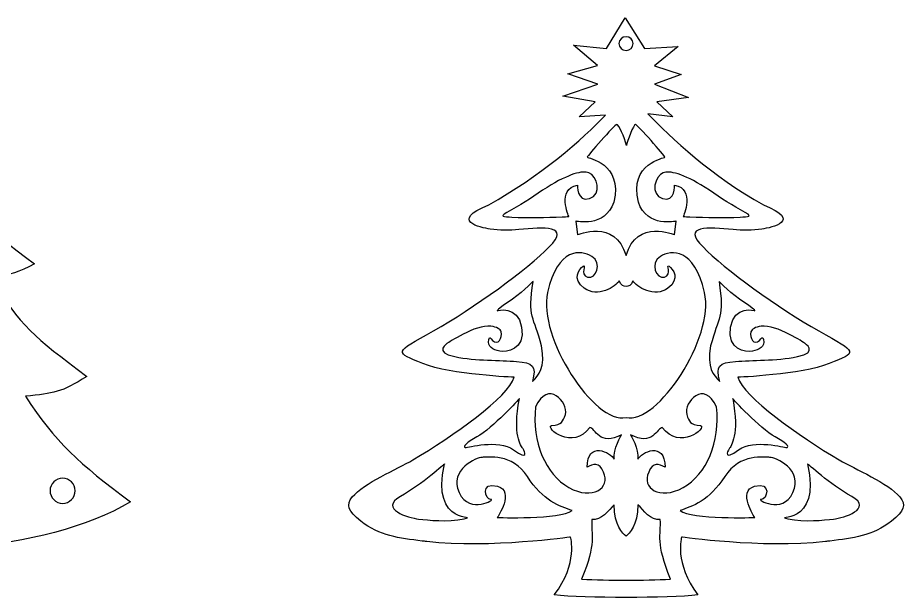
# Model space of a CAD drawing. Header units: centimetres. Extents: x 2 to 128, y -104 to 2.
# Drawn here: x 68.05 to 83.41, y -38.12 to -28.1 of the extents above; entities that cross this region are included whole.
import ezdxf

# ---------------------------------------------------------------- set-up
doc = ezdxf.new("R2010")
doc.units = ezdxf.units.CM
doc.header["$MEASUREMENT"] = 0
doc.layers.add('layer 1', color=7, linetype='Continuous')

msp = doc.modelspace()

# ---------------------------------------------------------------- linework, layer by layer
at = {"layer": 'layer 1', "color": 250}
for points, knots in [([(83.29896, -36.37409), (83.09943, -36.13145), (82.52565, -35.89476), (82.2506, -35.73314), (82.2506, -35.73314), (81.56291, -35.32903), (80.59487, -34.64485), (80.49984, -34.30586), (80.49984, -34.30586), (80.49984, -34.30586), (81.59037, -34.26532), (82.07752, -34.06889), (82.07752, -34.06889), (82.56466, -33.87246), (82.58522, -33.88697), (81.89711, -33.50536), (81.89711, -33.50536), (81.209, -33.12373), (80.25696, -32.42775), (79.89687, -32.05494), (79.89687, -32.05494), (79.51225, -31.67507), (79.9922, -31.71842), (80.41868, -31.75631), (80.41868, -31.75631), (80.57162, -31.7699), (80.75948, -31.76997), (80.9135, -31.74674), (80.9135, -31.74674), (81.08157, -31.72139), (81.63075, -31.61125), (80.94016, -31.3276), (80.94016, -31.3276), (80.07231, -30.84975), (79.32265, -30.15979), (78.9462, -29.75552), (78.9462, -29.75552), (78.9462, -29.75552), (79.37759, -29.80624), (79.37759, -29.80624), (79.37759, -29.80624), (79.37759, -29.80624), (79.09822, -29.54733), (79.09822, -29.54733), (79.09822, -29.54733), (79.09822, -29.54733), (79.64904, -29.47245), (79.64904, -29.47245), (79.64904, -29.47245), (79.64904, -29.47245), (79.05743, -29.24594), (79.05743, -29.24594), (79.05743, -29.24594), (79.05743, -29.24594), (79.51854, -29.07735), (79.51854, -29.07735), (79.51854, -29.07735), (79.51854, -29.07735), (79.06134, -28.92581), (79.06134, -28.92581), (79.06134, -28.92581), (79.06134, -28.92581), (79.46753, -28.59412), (79.46753, -28.59412), (79.46753, -28.59412), (79.46753, -28.59412), (78.88856, -28.62613), (78.88856, -28.62613), (78.88856, -28.62613), (78.88856, -28.62613), (78.55361, -28.09812), (78.55361, -28.09812), (78.55361, -28.09812), (78.55361, -28.09812), (78.22799, -28.62613), (78.22799, -28.62613), (78.22799, -28.62613), (78.22799, -28.62613), (77.66053, -28.57329), (77.66053, -28.57329), (77.66053, -28.57329), (77.66053, -28.57329), (78.07621, -28.92231), (78.07621, -28.92231), (78.07621, -28.92231), (78.07621, -28.92231), (77.55953, -29.06681), (77.55953, -29.06681), (77.55953, -29.06681), (77.55953, -29.06681), (78.07661, -29.24594), (78.07661, -29.24594), (78.07661, -29.24594), (78.07661, -29.24594), (77.47322, -29.45366), (77.47322, -29.45366), (77.47322, -29.45366), (77.47322, -29.45366), (78.03583, -29.54733), (78.03583, -29.54733), (78.03583, -29.54733), (78.03583, -29.54733), (77.75644, -29.80624), (77.75644, -29.80624), (77.75644, -29.80624), (77.75644, -29.80624), (78.20893, -29.77909), (78.20893, -29.77909), (78.20893, -29.77909), (77.83246, -30.18336), (77.06173, -30.84975), (76.19388, -31.3276), (76.19388, -31.3276), (75.50329, -31.61125), (76.05247, -31.72139), (76.22054, -31.74674), (76.22054, -31.74674), (76.37456, -31.76997), (76.56241, -31.7699), (76.71536, -31.75631), (76.71536, -31.75631), (77.14185, -31.71842), (77.62179, -31.67507), (77.23717, -32.05494), (77.23717, -32.05494), (76.87708, -32.42775), (75.92506, -33.12373), (75.23693, -33.50536), (75.23693, -33.50536), (74.54882, -33.88697), (74.56938, -33.87246), (75.05653, -34.06889), (75.05653, -34.06889), (75.54368, -34.26532), (76.63421, -34.30586), (76.63421, -34.30586), (76.63421, -34.30586), (76.53917, -34.64485), (75.57113, -35.32903), (74.88343, -35.73314), (74.88343, -35.73314), (74.60839, -35.89476), (74.0346, -36.13145), (73.8351, -36.37409), (73.8351, -36.37409), (73.72488, -36.50809), (73.75868, -36.61674), (73.98138, -36.7915), (73.98138, -36.7915), (74.30543, -37.04579), (74.64801, -37.08399), (75.04341, -37.13433), (75.04341, -37.13433), (75.06958, -37.13765), (75.09602, -37.14082), (75.12259, -37.14377), (75.12259, -37.14377), (76.22903, -37.26707), (77.60673, -37.06601), (77.60673, -37.06601), (77.60673, -37.06601), (77.60673, -37.06601), (77.74454, -37.50986), (77.32591, -38.06657), (77.32591, -38.06657), (77.8408, -38.12223), (79.29312, -38.12225), (79.80812, -38.06657), (79.80812, -38.06657), (79.3895, -37.50986), (79.5273, -37.06601), (79.5273, -37.06601), (79.5273, -37.06601), (79.5273, -37.06601), (80.90501, -37.26707), (82.01145, -37.14377), (82.01145, -37.14377), (82.03802, -37.14082), (82.06445, -37.13765), (82.09063, -37.13433), (82.09063, -37.13433), (82.48603, -37.08399), (82.82861, -37.04579), (83.15265, -36.7915), (83.15265, -36.7915), (83.37536, -36.61674), (83.40915, -36.50809), (83.29896, -36.37409)], [0, 0, 0, 0, 0.02083333, 0.02083333, 0.02083333, 0.02083333, 0.04166667, 0.04166667, 0.04166667, 0.04166667, 0.0625, 0.0625, 0.0625, 0.0625, 0.08333333, 0.08333333, 0.08333333, 0.08333333, 0.10416667, 0.10416667, 0.10416667, 0.10416667, 0.125, 0.125, 0.125, 0.125, 0.14583333, 0.14583333, 0.14583333, 0.14583333, 0.16666667, 0.16666667, 0.16666667, 0.16666667, 0.1875, 0.1875, 0.1875, 0.1875, 0.20833333, 0.20833333, 0.20833333, 0.20833333, 0.22916667, 0.22916667, 0.22916667, 0.22916667, 0.25, 0.25, 0.25, 0.25, 0.27083333, 0.27083333, 0.27083333, 0.27083333, 0.29166667, 0.29166667, 0.29166667, 0.29166667, 0.3125, 0.3125, 0.3125, 0.3125, 0.33333333, 0.33333333, 0.33333333, 0.33333333, 0.35416667, 0.35416667, 0.35416667, 0.35416667, 0.375, 0.375, 0.375, 0.375, 0.39583333, 0.39583333, 0.39583333, 0.39583333, 0.41666667, 0.41666667, 0.41666667, 0.41666667, 0.4375, 0.4375, 0.4375, 0.4375, 0.45833333, 0.45833333, 0.45833333, 0.45833333, 0.47916667, 0.47916667, 0.47916667, 0.47916667, 0.5, 0.5, 0.5, 0.5, 0.52083333, 0.52083333, 0.52083333, 0.52083333, 0.54166667, 0.54166667, 0.54166667, 0.54166667, 0.5625, 0.5625, 0.5625, 0.5625, 0.58333333, 0.58333333, 0.58333333, 0.58333333, 0.60416667, 0.60416667, 0.60416667, 0.60416667, 0.625, 0.625, 0.625, 0.625, 0.64583333, 0.64583333, 0.64583333, 0.64583333, 0.66666667, 0.66666667, 0.66666667, 0.66666667, 0.6875, 0.6875, 0.6875, 0.6875, 0.70833333, 0.70833333, 0.70833333, 0.70833333, 0.72916667, 0.72916667, 0.72916667, 0.72916667, 0.75, 0.75, 0.75, 0.75, 0.77083333, 0.77083333, 0.77083333, 0.77083333, 0.79166667, 0.79166667, 0.79166667, 0.79166667, 0.8125, 0.8125, 0.8125, 0.8125, 0.83333333, 0.83333333, 0.83333333, 0.83333333, 0.85416667, 0.85416667, 0.85416667, 0.85416667, 0.875, 0.875, 0.875, 0.875, 0.89583333, 0.89583333, 0.89583333, 0.89583333, 0.91666667, 0.91666667, 0.91666667, 0.91666667, 0.9375, 0.9375, 0.9375, 0.9375, 0.95833333, 0.95833333, 0.95833333, 0.95833333, 1, 1, 1, 1]), ([(70.00099, -36.45935), (69.11643, -35.79788), (68.70101, -35.42131), (68.18583, -34.63533), (68.18583, -34.63533), (68.67513, -34.58522), (68.81022, -34.56954), (69.24685, -34.29082), (69.24685, -34.29082), (68.32685, -33.59792), (68.11267, -33.44995), (67.57197, -32.55762), (67.57197, -32.55762), (67.95602, -32.54997), (68.05969, -32.49646), (68.341, -32.34476), (68.341, -32.34476), (67.50893, -31.74019), (67.06186, -31.30468), (66.47616, -30.57447), (66.47616, -30.57447), (66.47616, -30.57447), (67.11316, -30.93491), (67.11316, -30.93491), (67.11316, -30.93491), (67.13438, -30.94692), (67.16192, -30.94792), (67.14679, -30.90474), (67.14679, -30.90474), (67.14679, -30.90474), (66.8912, -30.17533), (66.8912, -30.17533), (66.8912, -30.17533), (66.8912, -30.17533), (67.4357, -29.76877), (67.4357, -29.76877), (67.4357, -29.76877), (67.47592, -29.73874), (67.45202, -29.71035), (67.43276, -29.70725), (67.43276, -29.70725), (67.43276, -29.70725), (66.68899, -29.5874), (66.68899, -29.5874), (66.68899, -29.5874), (66.68899, -29.5874), (66.46555, -29.15702), (66.46555, -29.15702), (66.46555, -29.15702), (66.7055, -29.10514), (66.88539, -28.8916), (66.88539, -28.63616), (66.88539, -28.63616), (66.88539, -28.3419), (66.6467, -28.10322), (66.35244, -28.10322), (66.35244, -28.10322), (66.05819, -28.10322), (65.8195, -28.3419), (65.8195, -28.63616), (65.8195, -28.63616), (65.8195, -28.88994), (65.99707, -29.10238), (66.2347, -29.15601), (66.2347, -29.15601), (66.2347, -29.15601), (66.01137, -29.58701), (66.01137, -29.58701), (66.01137, -29.58701), (66.01137, -29.58701), (65.28434, -29.70403), (65.28434, -29.70403), (65.28434, -29.70403), (65.23497, -29.71197), (65.23225, -29.742), (65.26654, -29.76782), (65.26654, -29.76782), (65.26654, -29.76782), (65.80678, -30.17459), (65.80678, -30.17459), (65.80678, -30.17459), (65.80678, -30.17459), (65.57778, -30.84403), (65.57778, -30.84403), (65.57778, -30.84403), (65.56177, -30.89081), (65.57444, -30.9384), (65.65075, -30.89569), (65.65075, -30.89569), (65.65075, -30.89569), (66.233, -30.56981), (66.233, -30.56981), (66.233, -30.56981), (65.646, -31.30231), (65.20301, -31.73437), (64.36918, -32.34021), (64.36918, -32.34021), (64.65049, -32.49191), (64.75416, -32.54542), (65.13821, -32.55307), (65.13821, -32.55307), (64.59751, -33.4454), (64.38333, -33.59336), (63.46334, -34.28627), (63.46334, -34.28627), (63.89996, -34.56499), (64.03505, -34.58067), (64.52436, -34.63078), (64.52436, -34.63078), (64.00917, -35.41676), (63.59375, -35.79333), (62.70919, -36.4548), (62.70919, -36.4548), (63.48702, -36.91272), (64.58386, -37.1796), (65.7307, -37.25156), (65.7307, -37.25156), (65.7307, -37.25156), (65.7307, -38.10322), (65.7307, -38.10322), (65.7307, -38.10322), (65.7307, -38.10322), (67.1271, -38.10322), (67.1271, -38.10322), (67.1271, -38.10322), (67.1271, -38.10322), (67.1271, -37.24311), (67.1271, -37.24311), (67.1271, -37.24311), (68.21544, -37.1611), (69.25072, -36.90105), (70.00099, -36.45935)], [0, 0, 0, 0, 0.02941176, 0.02941176, 0.02941176, 0.02941176, 0.05882353, 0.05882353, 0.05882353, 0.05882353, 0.08823529, 0.08823529, 0.08823529, 0.08823529, 0.11764706, 0.11764706, 0.11764706, 0.11764706, 0.14705882, 0.14705882, 0.14705882, 0.14705882, 0.17647059, 0.17647059, 0.17647059, 0.17647059, 0.20588235, 0.20588235, 0.20588235, 0.20588235, 0.23529412, 0.23529412, 0.23529412, 0.23529412, 0.26470588, 0.26470588, 0.26470588, 0.26470588, 0.29411765, 0.29411765, 0.29411765, 0.29411765, 0.32352941, 0.32352941, 0.32352941, 0.32352941, 0.35294118, 0.35294118, 0.35294118, 0.35294118, 0.38235294, 0.38235294, 0.38235294, 0.38235294, 0.41176471, 0.41176471, 0.41176471, 0.41176471, 0.44117647, 0.44117647, 0.44117647, 0.44117647, 0.47058824, 0.47058824, 0.47058824, 0.47058824, 0.5, 0.5, 0.5, 0.5, 0.52941176, 0.52941176, 0.52941176, 0.52941176, 0.55882353, 0.55882353, 0.55882353, 0.55882353, 0.58823529, 0.58823529, 0.58823529, 0.58823529, 0.61764706, 0.61764706, 0.61764706, 0.61764706, 0.64705882, 0.64705882, 0.64705882, 0.64705882, 0.67647059, 0.67647059, 0.67647059, 0.67647059, 0.70588235, 0.70588235, 0.70588235, 0.70588235, 0.73529412, 0.73529412, 0.73529412, 0.73529412, 0.76470588, 0.76470588, 0.76470588, 0.76470588, 0.79411765, 0.79411765, 0.79411765, 0.79411765, 0.82352941, 0.82352941, 0.82352941, 0.82352941, 0.85294118, 0.85294118, 0.85294118, 0.85294118, 0.88235294, 0.88235294, 0.88235294, 0.88235294, 0.91176471, 0.91176471, 0.91176471, 0.91176471, 0.94117647, 0.94117647, 0.94117647, 0.94117647, 1, 1, 1, 1]), ([(78.69, -28.54378), (78.69, -28.6088), (78.63495, -28.66153), (78.56703, -28.66153), (78.56703, -28.66153), (78.49911, -28.66153), (78.44406, -28.6088), (78.44406, -28.54378), (78.44406, -28.54378), (78.44406, -28.47876), (78.49911, -28.42603), (78.56703, -28.42603), (78.56703, -28.42603), (78.63495, -28.42603), (78.69, -28.47876), (78.69, -28.54378)], [0, 0, 0, 0, 0.2, 0.2, 0.2, 0.2, 0.4, 0.4, 0.4, 0.4, 0.6, 0.6, 0.6, 0.6, 1, 1, 1, 1]), ([(79.40661, -31.84621), (79.40661, -31.84621), (78.75822, -31.55888), (78.56646, -32.20235), (78.56646, -32.20235), (78.37469, -31.55888), (77.72742, -31.84621), (77.72742, -31.84621), (77.72742, -31.84621), (77.72742, -31.84621), (77.70012, -31.60952), (77.70012, -31.60952), (77.70012, -31.60952), (77.70012, -31.60952), (78.19922, -31.73103), (78.35482, -31.28466), (78.35482, -31.28466), (78.51809, -30.60286), (77.89697, -30.52174), (77.89649, -30.50422), (77.89649, -30.50422), (77.89602, -30.48667), (78.3645, -29.94748), (78.40627, -29.93934), (78.40627, -29.93934), (78.43494, -29.93374), (78.54214, -30.17067), (78.5742, -30.30235), (78.5742, -30.30235), (78.58583, -30.24033), (78.69909, -29.93374), (78.72776, -29.93934), (78.72776, -29.93934), (78.76954, -29.94748), (79.23802, -30.48667), (79.23756, -30.50422), (79.23756, -30.50422), (79.23708, -30.52174), (78.61596, -30.60286), (78.77922, -31.28466), (78.77922, -31.28466), (78.93482, -31.73103), (79.43393, -31.60952), (79.43393, -31.60952), (79.43393, -31.60952), (79.43393, -31.60952), (79.40661, -31.84621), (79.40661, -31.84621)], [0, 0, 0, 0, 0.07692308, 0.07692308, 0.07692308, 0.07692308, 0.15384615, 0.15384615, 0.15384615, 0.15384615, 0.23076923, 0.23076923, 0.23076923, 0.23076923, 0.30769231, 0.30769231, 0.30769231, 0.30769231, 0.38461538, 0.38461538, 0.38461538, 0.38461538, 0.46153846, 0.46153846, 0.46153846, 0.46153846, 0.53846154, 0.53846154, 0.53846154, 0.53846154, 0.61538462, 0.61538462, 0.61538462, 0.61538462, 0.69230769, 0.69230769, 0.69230769, 0.69230769, 0.76923077, 0.76923077, 0.76923077, 0.76923077, 0.84615385, 0.84615385, 0.84615385, 0.84615385, 1, 1, 1, 1]), ([(76.59441, -31.53975), (76.46801, -31.52716), (76.32227, -31.55479), (76.58694, -31.41576), (76.58694, -31.41576), (76.8076, -31.29983), (76.99167, -31.16033), (77.20197, -31.02752), (77.20197, -31.02752), (77.58423, -30.78602), (77.81828, -30.73526), (77.92472, -30.77378), (77.92472, -30.77378), (78.06262, -30.82624), (78.1624, -31.15358), (77.93669, -31.21933), (77.93669, -31.21933), (77.71098, -31.28508), (77.72744, -30.98623), (77.72744, -30.98623), (77.72744, -30.98623), (77.36543, -31.05914), (77.5775, -31.5274), (77.5775, -31.5274), (77.5775, -31.5274), (77.54074, -31.5304), (77.50354, -31.53743), (77.46546, -31.53826), (77.46546, -31.53826), (77.17759, -31.5446), (76.87937, -31.55817), (76.59441, -31.53975)], [0, 0, 0, 0, 0.11111111, 0.11111111, 0.11111111, 0.11111111, 0.22222222, 0.22222222, 0.22222222, 0.22222222, 0.33333333, 0.33333333, 0.33333333, 0.33333333, 0.44444444, 0.44444444, 0.44444444, 0.44444444, 0.55555556, 0.55555556, 0.55555556, 0.55555556, 0.66666667, 0.66666667, 0.66666667, 0.66666667, 0.77777778, 0.77777778, 0.77777778, 0.77777778, 1, 1, 1, 1]), ([(80.5471, -31.41576), (80.81177, -31.55479), (80.66603, -31.52716), (80.53963, -31.53975), (80.53963, -31.53975), (80.25467, -31.55817), (79.95645, -31.5446), (79.66858, -31.53826), (79.66858, -31.53826), (79.63051, -31.53743), (79.5933, -31.5304), (79.55655, -31.5274), (79.55655, -31.5274), (79.55655, -31.5274), (79.76861, -31.05914), (79.4066, -30.98623), (79.4066, -30.98623), (79.4066, -30.98623), (79.42308, -31.28508), (79.19735, -31.21933), (79.19735, -31.21933), (78.97164, -31.15358), (79.07142, -30.82624), (79.20932, -30.77378), (79.20932, -30.77378), (79.31576, -30.73526), (79.54981, -30.78602), (79.93207, -31.02752), (79.93207, -31.02752), (80.14237, -31.16033), (80.32644, -31.29983), (80.5471, -31.41576)], [0, 0, 0, 0, 0.11111111, 0.11111111, 0.11111111, 0.11111111, 0.22222222, 0.22222222, 0.22222222, 0.22222222, 0.33333333, 0.33333333, 0.33333333, 0.33333333, 0.44444444, 0.44444444, 0.44444444, 0.44444444, 0.55555556, 0.55555556, 0.55555556, 0.55555556, 0.66666667, 0.66666667, 0.66666667, 0.66666667, 0.77777778, 0.77777778, 0.77777778, 0.77777778, 1, 1, 1, 1]), ([(79.92369, -32.84327), (80.10024, -33.61923), (79.114, -35.12389), (78.56646, -35.00303), (78.56646, -35.00303), (78.01893, -35.12389), (77.03569, -33.61099), (77.21034, -32.84327), (77.21034, -32.84327), (77.38877, -32.05908), (77.78548, -32.10461), (77.97405, -32.21891), (77.97405, -32.21891), (78.16258, -32.33323), (78.04774, -32.61715), (77.90313, -32.5754), (77.90313, -32.5754), (77.7585, -32.53368), (77.89331, -32.34045), (77.82459, -32.38794), (77.82459, -32.38794), (77.75585, -32.43542), (77.62391, -32.60398), (77.84536, -32.77005), (77.84536, -32.77005), (78.06679, -32.93612), (78.39405, -32.74684), (78.44734, -32.64153), (78.44734, -32.64153), (78.48063, -32.72015), (78.52565, -32.74177), (78.56759, -32.73801), (78.56759, -32.73801), (78.60954, -32.74177), (78.65341, -32.72015), (78.68671, -32.64153), (78.68671, -32.64153), (78.74001, -32.74684), (79.06725, -32.93612), (79.28868, -32.77005), (79.28868, -32.77005), (79.51015, -32.60398), (79.3782, -32.43542), (79.30945, -32.38794), (79.30945, -32.38794), (79.24075, -32.34045), (79.37554, -32.53368), (79.23093, -32.5754), (79.23093, -32.5754), (79.08632, -32.61715), (78.97145, -32.33323), (79.15999, -32.21891), (79.15999, -32.21891), (79.34856, -32.10461), (79.74715, -32.06732), (79.92369, -32.84327)], [0, 0, 0, 0, 0.06666667, 0.06666667, 0.06666667, 0.06666667, 0.13333333, 0.13333333, 0.13333333, 0.13333333, 0.2, 0.2, 0.2, 0.2, 0.26666667, 0.26666667, 0.26666667, 0.26666667, 0.33333333, 0.33333333, 0.33333333, 0.33333333, 0.4, 0.4, 0.4, 0.4, 0.46666667, 0.46666667, 0.46666667, 0.46666667, 0.53333333, 0.53333333, 0.53333333, 0.53333333, 0.6, 0.6, 0.6, 0.6, 0.66666667, 0.66666667, 0.66666667, 0.66666667, 0.73333333, 0.73333333, 0.73333333, 0.73333333, 0.8, 0.8, 0.8, 0.8, 0.86666667, 0.86666667, 0.86666667, 0.86666667, 1, 1, 1, 1]), ([(76.9602, -32.64986), (76.86166, -33.28096), (76.973, -33.2569), (77.10566, -33.7659), (77.10566, -33.7659), (77.17518, -34.13966), (77.05969, -34.26918), (76.9472, -34.38105), (76.9472, -34.38105), (77.02387, -34.10866), (76.9595, -34.05772), (76.67539, -34.03376), (76.67539, -34.03376), (76.39128, -34.00979), (75.98219, -34.02428), (75.60573, -33.95013), (75.60573, -33.95013), (75.22927, -33.87597), (75.48052, -33.71828), (75.48052, -33.71828), (75.48052, -33.71828), (75.48052, -33.71828), (75.95824, -33.393), (76.23205, -33.42423), (76.23205, -33.42423), (76.33662, -33.43952), (76.39478, -33.47571), (76.40804, -33.52305), (76.40804, -33.52305), (76.43527, -33.62014), (76.35971, -33.76728), (76.25982, -33.67045), (76.25982, -33.67045), (76.22301, -33.63478), (76.20764, -33.58597), (76.19272, -33.6535), (76.19272, -33.6535), (76.16462, -33.78065), (76.26745, -33.83054), (76.38363, -33.85551), (76.38363, -33.85551), (76.4998, -33.88047), (76.82747, -33.83306), (76.76098, -33.44164), (76.76098, -33.44164), (76.69448, -33.05021), (76.34039, -33.15803), (76.34039, -33.15803), (76.34039, -33.15803), (76.34039, -33.15803), (76.33623, -33.13356), (76.53237, -33.00893), (76.53237, -33.00893), (76.72853, -32.88432), (76.9602, -32.64986), (76.9602, -32.64986)], [0, 0, 0, 0, 0.06666667, 0.06666667, 0.06666667, 0.06666667, 0.13333333, 0.13333333, 0.13333333, 0.13333333, 0.2, 0.2, 0.2, 0.2, 0.26666667, 0.26666667, 0.26666667, 0.26666667, 0.33333333, 0.33333333, 0.33333333, 0.33333333, 0.4, 0.4, 0.4, 0.4, 0.46666667, 0.46666667, 0.46666667, 0.46666667, 0.53333333, 0.53333333, 0.53333333, 0.53333333, 0.6, 0.6, 0.6, 0.6, 0.66666667, 0.66666667, 0.66666667, 0.66666667, 0.73333333, 0.73333333, 0.73333333, 0.73333333, 0.8, 0.8, 0.8, 0.8, 0.86666667, 0.86666667, 0.86666667, 0.86666667, 1, 1, 1, 1]), ([(81.52831, -33.95013), (81.15185, -34.02428), (80.74277, -34.00979), (80.45865, -34.03376), (80.45865, -34.03376), (80.17454, -34.05772), (80.11017, -34.10866), (80.18684, -34.38105), (80.18684, -34.38105), (80.07435, -34.26918), (79.95887, -34.13966), (80.0284, -33.7659), (80.0284, -33.7659), (80.16104, -33.2569), (80.27238, -33.28096), (80.17384, -32.64986), (80.17384, -32.64986), (80.17384, -32.64986), (80.40553, -32.88432), (80.60166, -33.00893), (80.60166, -33.00893), (80.79781, -33.13356), (80.79365, -33.15803), (80.79365, -33.15803), (80.79365, -33.15803), (80.79365, -33.15803), (80.43956, -33.05021), (80.37306, -33.44164), (80.37306, -33.44164), (80.30656, -33.83306), (80.63425, -33.88047), (80.75041, -33.85551), (80.75041, -33.85551), (80.86658, -33.83054), (80.96941, -33.78065), (80.94132, -33.6535), (80.94132, -33.6535), (80.9264, -33.58597), (80.91103, -33.63478), (80.87423, -33.67045), (80.87423, -33.67045), (80.77433, -33.76728), (80.69877, -33.62014), (80.72601, -33.52305), (80.72601, -33.52305), (80.73927, -33.47571), (80.79743, -33.43952), (80.902, -33.42423), (80.902, -33.42423), (81.1758, -33.393), (81.65352, -33.71828), (81.65352, -33.71828), (81.65352, -33.71828), (81.65352, -33.71828), (81.90476, -33.87597), (81.52831, -33.95013)], [0, 0, 0, 0, 0.06666667, 0.06666667, 0.06666667, 0.06666667, 0.13333333, 0.13333333, 0.13333333, 0.13333333, 0.2, 0.2, 0.2, 0.2, 0.26666667, 0.26666667, 0.26666667, 0.26666667, 0.33333333, 0.33333333, 0.33333333, 0.33333333, 0.4, 0.4, 0.4, 0.4, 0.46666667, 0.46666667, 0.46666667, 0.46666667, 0.53333333, 0.53333333, 0.53333333, 0.53333333, 0.6, 0.6, 0.6, 0.6, 0.66666667, 0.66666667, 0.66666667, 0.66666667, 0.73333333, 0.73333333, 0.73333333, 0.73333333, 0.8, 0.8, 0.8, 0.8, 0.86666667, 0.86666667, 0.86666667, 0.86666667, 1, 1, 1, 1]), ([(78.36201, -35.71927), (78.30304, -35.60851), (77.89825, -35.3912), (77.89338, -35.86176), (77.89338, -35.86176), (77.99493, -35.79935), (78.10787, -35.76822), (78.1756, -35.94545), (78.1756, -35.94545), (78.30535, -36.21582), (77.98588, -36.43857), (77.58078, -36.2107), (77.58078, -36.2107), (77.17568, -35.98283), (76.934, -35.42082), (77.00415, -34.81969), (77.00415, -34.81969), (77.21058, -34.34129), (77.57616, -34.73628), (77.51896, -34.95198), (77.51896, -34.95198), (77.47318, -35.073), (77.46232, -35.1238), (77.27906, -35.141), (77.27906, -35.141), (77.15941, -35.18108), (77.64783, -35.58047), (77.94135, -35.17236), (77.94135, -35.17236), (78.02557, -35.18062), (78.11542, -35.51104), (78.49068, -35.29803), (78.49068, -35.29803), (78.49068, -35.29803), (78.3401, -35.55485), (78.36201, -35.71927)], [0, 0, 0, 0, 0.1, 0.1, 0.1, 0.1, 0.2, 0.2, 0.2, 0.2, 0.3, 0.3, 0.3, 0.3, 0.4, 0.4, 0.4, 0.4, 0.5, 0.5, 0.5, 0.5, 0.6, 0.6, 0.6, 0.6, 0.7, 0.7, 0.7, 0.7, 0.8, 0.8, 0.8, 0.8, 1, 1, 1, 1]), ([(79.55325, -36.2107), (79.14815, -36.43857), (78.8287, -36.21582), (78.95844, -35.94545), (78.95844, -35.94545), (79.02618, -35.76822), (79.13911, -35.79935), (79.24066, -35.86176), (79.24066, -35.86176), (79.2358, -35.3912), (78.831, -35.60851), (78.77203, -35.71927), (78.77203, -35.71927), (78.79396, -35.55485), (78.64336, -35.29803), (78.64336, -35.29803), (78.64336, -35.29803), (79.01862, -35.51104), (79.10847, -35.18062), (79.19269, -35.17236), (79.19269, -35.17236), (79.48621, -35.58047), (79.97464, -35.18108), (79.85498, -35.141), (79.85498, -35.141), (79.67172, -35.1238), (79.66086, -35.073), (79.61507, -34.95198), (79.61507, -34.95198), (79.55788, -34.73628), (79.92345, -34.34129), (80.12988, -34.81969), (80.12988, -34.81969), (80.20004, -35.42082), (79.95836, -35.98283), (79.55325, -36.2107)], [0, 0, 0, 0, 0.1, 0.1, 0.1, 0.1, 0.2, 0.2, 0.2, 0.2, 0.3, 0.3, 0.3, 0.3, 0.4, 0.4, 0.4, 0.4, 0.5, 0.5, 0.5, 0.5, 0.6, 0.6, 0.6, 0.6, 0.7, 0.7, 0.7, 0.7, 0.8, 0.8, 0.8, 0.8, 1, 1, 1, 1]), ([(76.72408, -34.67492), (76.60089, -35.29963), (76.75314, -35.49567), (76.78594, -35.54394), (76.78594, -35.54394), (76.81873, -35.59221), (76.8894, -35.74828), (76.62184, -35.55888), (76.62184, -35.55888), (76.35426, -35.36947), (75.82288, -35.52065), (75.79491, -35.5214), (75.79491, -35.5214), (75.76694, -35.52215), (75.71704, -35.48838), (75.98945, -35.33711), (75.98945, -35.33711), (76.26188, -35.18585), (76.72408, -34.67492), (76.72408, -34.67492)], [0, 0, 0, 0, 0.16666667, 0.16666667, 0.16666667, 0.16666667, 0.33333333, 0.33333333, 0.33333333, 0.33333333, 0.5, 0.5, 0.5, 0.5, 0.66666667, 0.66666667, 0.66666667, 0.66666667, 1, 1, 1, 1]), ([(80.51219, -35.55888), (80.24464, -35.74828), (80.31531, -35.59221), (80.34811, -35.54394), (80.34811, -35.54394), (80.38091, -35.49567), (80.53315, -35.29963), (80.40995, -34.67492), (80.40995, -34.67492), (80.40995, -34.67492), (80.87216, -35.18585), (81.14459, -35.33711), (81.14459, -35.33711), (81.41701, -35.48838), (81.36711, -35.52215), (81.33913, -35.5214), (81.33913, -35.5214), (81.31115, -35.52065), (80.77977, -35.36947), (80.51219, -35.55888)], [0, 0, 0, 0, 0.16666667, 0.16666667, 0.16666667, 0.16666667, 0.33333333, 0.33333333, 0.33333333, 0.33333333, 0.5, 0.5, 0.5, 0.5, 0.66666667, 0.66666667, 0.66666667, 0.66666667, 1, 1, 1, 1]), ([(76.86179, -36.02286), (77.1248, -36.43359), (77.42868, -36.5413), (77.63338, -36.60601), (77.63338, -36.60601), (77.43468, -36.76583), (76.34178, -36.72847), (76.34178, -36.72847), (76.34178, -36.72847), (76.34178, -36.72847), (76.65157, -36.27428), (76.34477, -36.18772), (76.34477, -36.18772), (76.03797, -36.10116), (76.13435, -36.43209), (76.2319, -36.41543), (76.2319, -36.41543), (76.32942, -36.39878), (75.86492, -36.69563), (75.68273, -36.29679), (75.68273, -36.29679), (75.50055, -35.89793), (75.98837, -35.68822), (76.0794, -35.68928), (76.0794, -35.68928), (76.17042, -35.69035), (76.59878, -35.61214), (76.86179, -36.02286)], [0, 0, 0, 0, 0.125, 0.125, 0.125, 0.125, 0.25, 0.25, 0.25, 0.25, 0.375, 0.375, 0.375, 0.375, 0.5, 0.5, 0.5, 0.5, 0.625, 0.625, 0.625, 0.625, 0.75, 0.75, 0.75, 0.75, 1, 1, 1, 1]), ([(79.50067, -36.60601), (79.70537, -36.5413), (80.00925, -36.43359), (80.27226, -36.02286), (80.27226, -36.02286), (80.53528, -35.61214), (80.96361, -35.69035), (81.05464, -35.68928), (81.05464, -35.68928), (81.14567, -35.68822), (81.6335, -35.89793), (81.4513, -36.29679), (81.4513, -36.29679), (81.26911, -36.69563), (80.80462, -36.39878), (80.90216, -36.41543), (80.90216, -36.41543), (80.99969, -36.43209), (81.09609, -36.10116), (80.78928, -36.18772), (80.78928, -36.18772), (80.48248, -36.27428), (80.79226, -36.72847), (80.79226, -36.72847), (80.79226, -36.72847), (80.79226, -36.72847), (79.69937, -36.76583), (79.50067, -36.60601)], [0, 0, 0, 0, 0.125, 0.125, 0.125, 0.125, 0.25, 0.25, 0.25, 0.25, 0.375, 0.375, 0.375, 0.375, 0.5, 0.5, 0.5, 0.5, 0.625, 0.625, 0.625, 0.625, 0.75, 0.75, 0.75, 0.75, 1, 1, 1, 1]), ([(75.43146, -35.80148), (75.1704, -36.89684), (76.06069, -36.68686), (75.76843, -36.75087), (75.76843, -36.75087), (75.47616, -36.81487), (75.15301, -36.77091), (74.9811, -36.75448), (74.9811, -36.75448), (74.80917, -36.73805), (74.28688, -36.5765), (74.66619, -36.36621), (74.66619, -36.36621), (75.04551, -36.15592), (75.43146, -35.80148), (75.43146, -35.80148)], [0, 0, 0, 0, 0.2, 0.2, 0.2, 0.2, 0.4, 0.4, 0.4, 0.4, 0.6, 0.6, 0.6, 0.6, 1, 1, 1, 1]), ([(81.36561, -36.75087), (81.07335, -36.68686), (81.96364, -36.89684), (81.70258, -35.80148), (81.70258, -35.80148), (81.70258, -35.80148), (82.08853, -36.15592), (82.46785, -36.36621), (82.46785, -36.36621), (82.84715, -36.5765), (82.32487, -36.73805), (82.15295, -36.75448), (82.15295, -36.75448), (81.98102, -36.77091), (81.65787, -36.81487), (81.36561, -36.75087)], [0, 0, 0, 0, 0.2, 0.2, 0.2, 0.2, 0.4, 0.4, 0.4, 0.4, 0.6, 0.6, 0.6, 0.6, 1, 1, 1, 1]), ([(68.82911, -36.04982), (68.94889, -36.04982), (69.04601, -36.14693), (69.04601, -36.26672), (69.04601, -36.26672), (69.04601, -36.3865), (68.94889, -36.48361), (68.82911, -36.48361), (68.82911, -36.48361), (68.70932, -36.48361), (68.61221, -36.3865), (68.61221, -36.26672), (68.61221, -36.26672), (68.61221, -36.14693), (68.70932, -36.04982), (68.82911, -36.04982)], [0, 0, 0, 0, 0.2, 0.2, 0.2, 0.2, 0.4, 0.4, 0.4, 0.4, 0.6, 0.6, 0.6, 0.6, 1, 1, 1, 1]), ([(78.36222, -36.5092), (78.36326, -36.86578), (78.51111, -37.00748), (78.56646, -37.04805), (78.56646, -37.04805), (78.62181, -37.00748), (78.77078, -36.86578), (78.77183, -36.5092), (78.77183, -36.5092), (78.864, -36.59593), (78.99865, -36.79261), (79.15698, -36.76177), (79.15698, -36.76177), (79.17764, -37.03618), (79.07282, -37.15976), (79.33583, -37.79175), (79.33583, -37.79175), (78.87255, -37.81713), (78.26147, -37.81713), (77.79821, -37.79175), (77.79821, -37.79175), (78.06121, -37.15976), (77.9564, -37.03618), (77.97706, -36.76177), (77.97706, -36.76177), (78.13539, -36.79261), (78.27004, -36.59593), (78.36222, -36.5092)], [0, 0, 0, 0, 0.125, 0.125, 0.125, 0.125, 0.25, 0.25, 0.25, 0.25, 0.375, 0.375, 0.375, 0.375, 0.5, 0.5, 0.5, 0.5, 0.625, 0.625, 0.625, 0.625, 0.75, 0.75, 0.75, 0.75, 1, 1, 1, 1])]:
    msp.add_open_spline(points, degree=3, knots=knots, dxfattribs=at)

doc.saveas('drawing.dxf')
